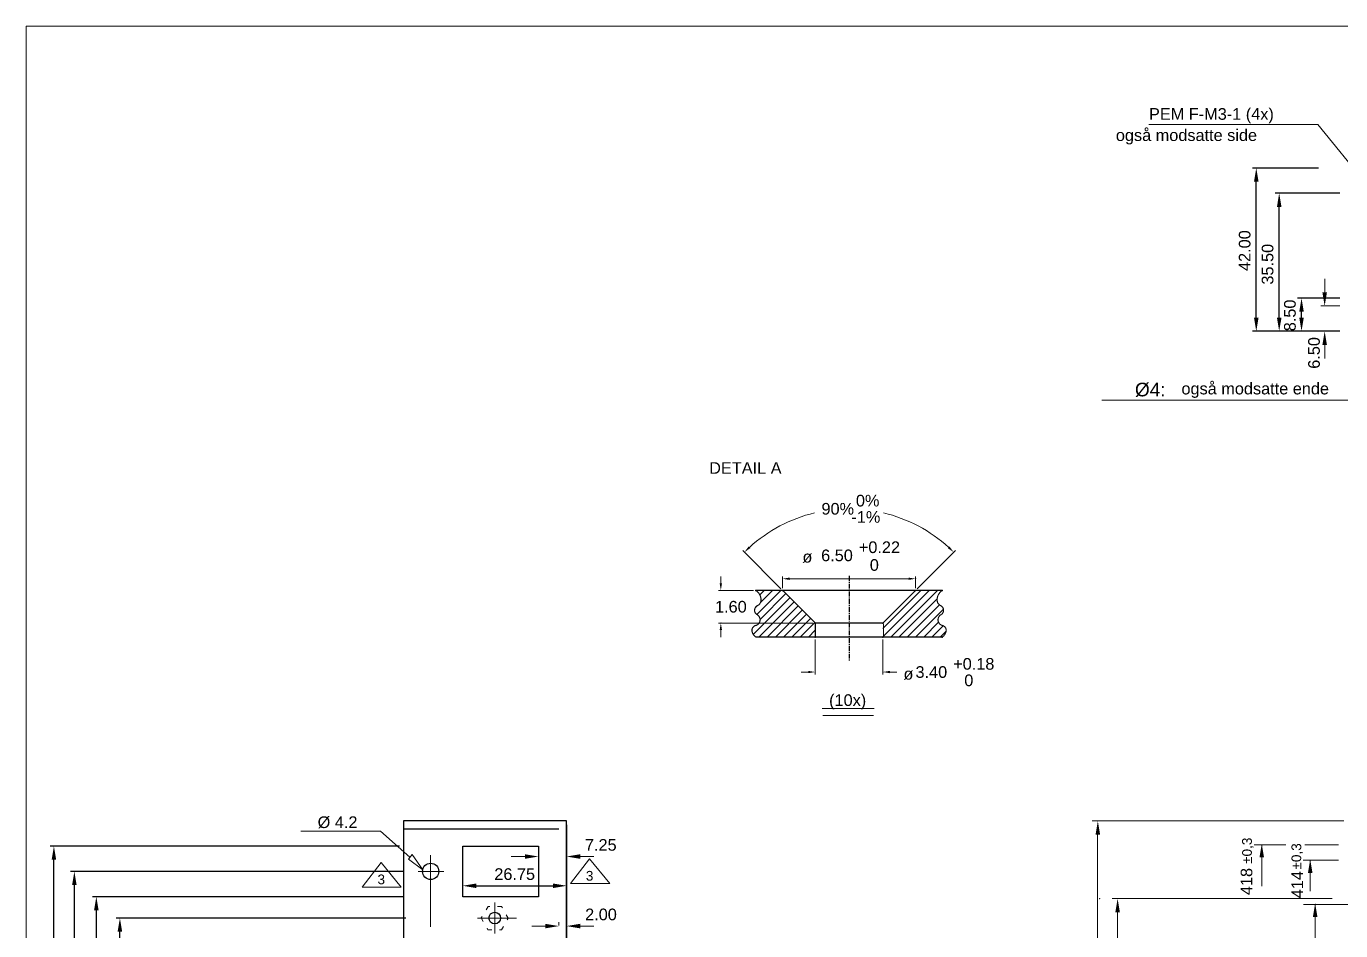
# Model space of a CAD drawing. Extents: x 20 to 965, y 10 to 705.
# Drawn here: x 20 to 358.3, y 472.3 to 705 of the extents above; entities that cross this region are included whole.
import ezdxf
from ezdxf.enums import TextEntityAlignment as Align

# ---------------------------------------------------------------- set-up
doc = ezdxf.new("R2010")
doc.units = 0
doc.header["$MEASUREMENT"] = 0
doc.linetypes.add('CENTER', pattern=[2, 1.25, -0.25, 0.25, -0.25])
doc.linetypes.add('SKJUL1', pattern=[3, 1, -2])
doc.layers.get('0').update_dxf_attribs({"linetype": 'CONTINUOUS'})
doc.layers.get('DEFPOINTS').update_dxf_attribs({"linetype": 'CONTINUOUS'})
for name, color, linetype, lineweight in [('DIM', 1, 'CONTINUOUS', 13), ('EMNE', 3, 'CONTINUOUS', 30), ('HOVED', 7, 'CONTINUOUS', 20)]:
    doc.layers.add(name, color=color, linetype=linetype, lineweight=lineweight)
doc.styles.get("Standard").update_dxf_attribs({"font": ''})
doc.styles.get('Standard').set_extended_font_data('Arial')
doc.dimstyles.get("Standard").update_dxf_attribs({"dimtxt": 0.18, "dimasz": 0.18, "dimexe": 0.18, "dimexo": 0.0625, "dimgap": 0.09, "dimtad": 0, "dimtih": 1, "dimtoh": 1, "dimdec": 4, "dimzin": 0, "dimdsep": 46, "dimtxsty": 'Standard', "dimcen": 0.09, "dimadec": 0, "dimazin": 0, "dimtfac": 1, "dimtdec": 4, "dimtofl": 0, "dimtmove": 0, "dimatfit": 3, "dimfxl": 0, "dimtolj": 1, "dimtzin": 0, "dimarcsym": 0})

# ---------------------------------------------------------------- blocks, each defined once
blk = doc.blocks.new('*D4')
at = {"color": 0, "linetype": 'ByBlock'}
for p, q in [((304.07, 690.18), (287.03, 690.18)), ((288.03, 651.68), (288.03, 686.68)), ((304.07, 648.18), (287.03, 648.18))]:
    blk.add_line(p, q, dxfattribs=at)
for points in [[(288.61, 686.68), (287.44, 686.68), (288.03, 690.18)], [(288.61, 651.68), (287.44, 651.68), (288.03, 648.18)]]:
    blk.add_solid(points, dxfattribs=at)
at = {"layer": 'DEFPOINTS', "color": 0, "linetype": 'ByBlock'}
for p in [(288.03, 690.18), (305.07, 690.18), (305.07, 648.18)]:
    blk.add_point(p, dxfattribs=at)
at = {"color": 0, "linetype": 'ByBlock'}
blk.add_text('42.00', height=3, rotation=90, dxfattribs=at).set_placement((286.53, 663.68))
blk = doc.blocks.new('*D6')
at = {"color": 0, "linetype": 'ByBlock'}
for p, q in [((304.07, 626.68), (293.22, 626.68)), ((294.22, 621.68), (294.22, 623.18)), ((304.07, 618.18), (293.22, 618.18))]:
    blk.add_line(p, q, dxfattribs=at)
for points in [[(294.8, 623.18), (293.63, 623.18), (294.22, 626.68)], [(294.8, 621.68), (293.63, 621.68), (294.22, 618.18)]]:
    blk.add_solid(points, dxfattribs=at)
at = {"layer": 'DEFPOINTS', "color": 0, "linetype": 'ByBlock'}
for p in [(294.22, 626.68), (305.07, 626.68), (305.07, 618.18)]:
    blk.add_point(p, dxfattribs=at)
at = {"color": 0, "linetype": 'ByBlock'}
blk.add_text('8.50', height=3, rotation=90, dxfattribs=at).set_placement((292.72, 618.18))
blk = doc.blocks.new('*D7')
at = {"color": 0, "linetype": 'ByBlock'}
for p, q in [((304.07, 653.68), (287.47, 653.68)), ((288.47, 621.68), (288.47, 650.18)), ((304.07, 618.18), (287.47, 618.18))]:
    blk.add_line(p, q, dxfattribs=at)
for points in [[(289.06, 650.18), (287.89, 650.18), (288.47, 653.68)], [(289.06, 621.68), (287.89, 621.68), (288.47, 618.18)]]:
    blk.add_solid(points, dxfattribs=at)
at = {"layer": 'DEFPOINTS', "color": 0, "linetype": 'ByBlock'}
for p in [(288.47, 653.68), (305.07, 653.68), (305.07, 618.18)]:
    blk.add_point(p, dxfattribs=at)
at = {"color": 0, "linetype": 'ByBlock'}
blk.add_text('35.50', height=3, rotation=90, dxfattribs=at).set_placement((286.97, 630.18))
blk = doc.blocks.new('*X1')
at = {"color": 0}
for p, q in [((20.45, 7.015), (22.435, 9)), ((20.45, 7.369), (22.081, 9)), ((20.789, 7), (22.789, 9)), ((21.142, 7), (22.779, 8.637)), ((21.496, 7), (22.877, 8.381)), ((21.849, 7), (23.048, 8.198)), ((22.203, 7), (22.839, 7.636)), ((22.556, 7), (23.04, 7.484)), ((22.91, 7), (23.164, 7.254))]:
    blk.add_line(p, q, dxfattribs=at)
blk = doc.blocks.new('*X0')
at = {"color": 0}
for p, q in [((14.892, 7.114), (16.464, 8.686)), ((15.006, 8.996), (15.01, 9)), ((15.041, 7.97), (16.071, 9)), ((15.132, 7), (16.641, 8.509)), ((15.172, 8.808), (15.364, 9)), ((15.183, 7.758), (16.287, 8.863)), ((15.201, 8.484), (15.718, 9)), ((14.975, 8.258), (15.061, 8.344)), ((15.485, 7), (16.818, 8.332)), ((15.839, 7), (16.994, 8.156)), ((16.192, 7), (17.171, 7.979)), ((16.546, 7), (17.348, 7.802)), ((16.899, 7), (17.525, 7.625)), ((17.253, 7), (17.55, 7.297))]:
    blk.add_line(p, q, dxfattribs=at)
blk = doc.blocks.new('*D68')
at = {"color": 0, "linetype": 'ByBlock'}
for p, q in [((155.07, 499.53), (155.07, 482.84)), ((128.32, 482.03), (128.32, 484.84)), ((131.82, 483.84), (151.57, 483.84))]:
    blk.add_line(p, q, dxfattribs=at)
for points in [[(131.82, 484.42), (131.82, 483.25), (128.32, 483.84)], [(151.57, 484.42), (151.57, 483.25), (155.07, 483.84)]]:
    blk.add_solid(points, dxfattribs=at)
at = {"layer": 'DEFPOINTS', "color": 0, "linetype": 'ByBlock'}
for p in [(155.07, 500.53), (155.07, 483.84), (128.32, 481.03)]:
    blk.add_point(p, dxfattribs=at)
at = {"color": 0, "linetype": 'ByBlock'}
blk.add_text('26.75', height=3, dxfattribs=at).set_placement((141.7, 486.84), align=Align.MIDDLE_CENTER)
blk = doc.blocks.new('*D69')
at = {"color": 0, "linetype": 'ByBlock'}
for p, q in [((155.07, 499.53), (155.07, 447.45)), ((136.58, 444.56), (136.58, 449.45)), ((140.08, 448.45), (151.57, 448.45))]:
    blk.add_line(p, q, dxfattribs=at)
for points in [[(140.08, 449.03), (140.08, 447.87), (136.58, 448.45)], [(151.57, 449.03), (151.57, 447.87), (155.07, 448.45)]]:
    blk.add_solid(points, dxfattribs=at)
at = {"layer": 'DEFPOINTS', "color": 0, "linetype": 'ByBlock'}
for p in [(155.07, 500.53), (155.07, 448.45), (136.58, 443.56)]:
    blk.add_point(p, dxfattribs=at)
at = {"color": 0, "linetype": 'ByBlock'}
blk.add_text('18.50', height=3, dxfattribs=at).set_placement((145.82, 451.45), align=Align.MIDDLE_CENTER)
blk = doc.blocks.new('*D73')
at = {"color": 0, "linetype": 'ByBlock'}
for p, q in [((112.07, 475.53), (37.48, 475.53)), ((38.48, 80.03), (38.48, 472.03)), ((112.07, 76.53), (37.48, 76.53))]:
    blk.add_line(p, q, dxfattribs=at)
for points in [[(37.89, 472.03), (39.06, 472.03), (38.48, 475.53)], [(37.89, 80.03), (39.06, 80.03), (38.48, 76.53)]]:
    blk.add_solid(points, dxfattribs=at)
at = {"layer": 'DEFPOINTS', "color": 0, "linetype": 'ByBlock'}
for p in [(38.48, 475.53), (113.07, 475.53), (113.07, 76.53)]:
    blk.add_point(p, dxfattribs=at)
at = {"color": 0, "linetype": 'ByBlock'}
blk.add_text('399.00', height=3, rotation=90, dxfattribs=at).set_placement((35.48, 276.03), align=Align.MIDDLE_CENTER)
blk = doc.blocks.new('*D74')
at = {"color": 0, "linetype": 'ByBlock'}
for p, q in [((112.07, 481.03), (32.22, 481.03)), ((33.22, 80.03), (33.22, 477.53)), ((112.07, 76.53), (32.22, 76.53))]:
    blk.add_line(p, q, dxfattribs=at)
for points in [[(32.64, 477.53), (33.8, 477.53), (33.22, 481.03)], [(32.64, 80.03), (33.8, 80.03), (33.22, 76.53)]]:
    blk.add_solid(points, dxfattribs=at)
at = {"layer": 'DEFPOINTS', "color": 0, "linetype": 'ByBlock'}
for p in [(33.22, 481.03), (113.07, 481.03), (113.07, 76.53)]:
    blk.add_point(p, dxfattribs=at)
at = {"color": 0, "linetype": 'ByBlock'}
blk.add_text('404.50', height=3, rotation=90, dxfattribs=at).set_placement((30.22, 278.78), align=Align.MIDDLE_CENTER)
blk = doc.blocks.new('*D75')
at = {"color": 0, "linetype": 'ByBlock'}
for p, q in [((112.07, 487.53), (26.56, 487.53)), ((27.56, 80.03), (27.56, 484.03)), ((112.07, 76.53), (26.56, 76.53))]:
    blk.add_line(p, q, dxfattribs=at)
for points in [[(26.98, 484.03), (28.14, 484.03), (27.56, 487.53)], [(26.98, 80.03), (28.14, 80.03), (27.56, 76.53)]]:
    blk.add_solid(points, dxfattribs=at)
at = {"layer": 'DEFPOINTS', "color": 0, "linetype": 'ByBlock'}
for p in [(27.56, 487.53), (113.07, 487.53), (113.07, 76.53)]:
    blk.add_point(p, dxfattribs=at)
at = {"color": 0, "linetype": 'ByBlock'}
blk.add_text('411.00', height=3, rotation=90, dxfattribs=at).set_placement((24.56, 282.03), align=Align.MIDDLE_CENTER)
blk = doc.blocks.new('*D76')
at = {"color": 0, "linetype": 'ByBlock'}
for p, q in [((112.07, 494.03), (22.11, 494.03)), ((23.11, 80.03), (23.11, 490.53)), ((112.07, 76.53), (22.11, 76.53))]:
    blk.add_line(p, q, dxfattribs=at)
for points in [[(22.53, 490.53), (23.7, 490.53), (23.11, 494.03)], [(22.53, 80.03), (23.7, 80.03), (23.11, 76.53)]]:
    blk.add_solid(points, dxfattribs=at)
at = {"layer": 'DEFPOINTS', "color": 0, "linetype": 'ByBlock'}
for p in [(23.11, 494.03), (113.07, 494.03), (113.07, 76.53)]:
    blk.add_point(p, dxfattribs=at)
at = {"color": 0, "linetype": 'ByBlock'}
blk.add_text('417.50', height=3, rotation=90, dxfattribs=at).set_placement((20.11, 285.28), align=Align.MIDDLE_CENTER)

msp = doc.modelspace()

# ---------------------------------------------------------------- linework, layer by layer
at = {"layer": 'DEFPOINTS', "color": 0, "linetype": 'ByBlock'}
for p in [(159.07282, 499.52671), (159.07282, 499.52671), (151.82412, 494.02671)]:
    msp.add_point(p, dxfattribs=at)
at = {"layer": 'DIM'}
for p, q in [((352.41858, 679.71428), (308.89858, 679.71428)), ((364.81858, 664.47428), (352.41858, 679.71428)), ((371.14412, 608.79671), (296.81412, 608.79671)), ((224.82024, 529.43343), (238.24956, 529.43343)), ((224.98604, 527.61038), (238.08377, 527.61038)), ((111.17205, 497.86603), (90.62376, 497.86603)), ((118.69677, 491.21205), (111.17205, 497.86603)), ((344.16507, 494.40135), (335.9861, 494.40135)), ((337.97753, 494.23529), (337.97753, 483.77351)), ((357.72585, 494.40135), (349.06181, 494.40135)), ((119.33186, 491.91281), (118.41274, 490.71133)), ((118.41274, 490.71133), (122.08922, 487.95501)), ((122.08922, 487.95501), (119.33186, 491.91281)), ((124.0766, 482.52987), (124.0766, 491.7014)), ((164.9786, 490.73255), (160.03823, 484.41586)), ((170.14876, 484.41586), (164.9786, 490.73255)), ((111.35127, 489.80829), (106.41089, 483.4916)), ((116.52142, 483.4916), (111.35127, 489.80829)), ((120.8266, 487.52987), (127.46322, 487.52987)), ((357.72585, 490.41591), (348.59847, 490.41591)), ((350.42395, 490.41591), (350.42395, 482.44503)), ((160.03823, 484.41586), (170.14876, 484.41586)), ((106.41089, 483.4916), (116.52142, 483.4916)), ((124.0766, 482.52987), (124.0766, 473.27222)), ((358.07412, 479.04671), (348.76442, 479.04671)), ((351.75156, 478.95777), (351.75156, 453.88271))]:
    msp.add_line(p, q, dxfattribs=at)
at = {"layer": 'DIM', "linetype": 'ByBlock'}
for p, q in [((354.17412, 636.52671), (354.17412, 640.02671)), ((358.07412, 633.02671), (353.17412, 633.02671)), ((358.07412, 626.52671), (351.02756, 626.52671)), ((358.07412, 626.52671), (353.17412, 626.52671)), ((354.17412, 623.02671), (354.17412, 619.52671)), ((204.39825, 570.10462), (214.23902, 560.26385)), ((259.12832, 570.10462), (249.28755, 560.26385)), ((198.76328, 561.63958), (198.76328, 563.43958)), ((214.66328, 560.43958), (214.66328, 563.43958)), ((216.46328, 562.83958), (247.06328, 562.83958)), ((248.86328, 560.43958), (248.86328, 563.43958)), ((207.16328, 559.83958), (198.16328, 559.83958)), ((222.46328, 551.43958), (198.16328, 551.43958)), ((198.76328, 549.63958), (198.76328, 547.83958)), ((223.06328, 547.23958), (223.06328, 538.23958)), ((240.46328, 547.23958), (240.46328, 538.23958)), ((221.26328, 538.83958), (219.46328, 538.83958)), ((242.26328, 538.83958), (244.06328, 538.83958)), ((356.11412, 480.52671), (299.4766, 480.52671)), ((300.82246, 80.02671), (300.82246, 477.02671))]:
    msp.add_line(p, q, dxfattribs=at)
at = {"layer": 'DIM', "color": 1, "linetype": 'ByBlock'}
for p, q in [((359.07412, 500.52671), (294.29889, 500.52671)), ((295.70047, 80.02671), (295.70047, 497.02671)), ((148.32412, 491.36131), (144.82412, 491.36131)), ((151.82412, 493.02671), (151.82412, 490.36131)), ((162.57282, 491.36131), (166.07282, 491.36131)), ((157.07412, 473.58301), (157.07412, 474.46284)), ((159.07412, 473.58301), (159.07412, 474.46284)), ((153.57412, 473.46284), (150.07412, 473.46284)), ((162.57412, 473.46284), (166.07412, 473.46284))]:
    msp.add_line(p, q, dxfattribs=at)
at = {"layer": 'DIM', "color": 1, "linetype": 'Continuous'}
for p, q in [((140.57596, 479.56306), (140.57596, 471.51305)), ((146.17397, 475.52781), (136.12072, 475.52781))]:
    msp.add_line(p, q, dxfattribs=at)
at = {"layer": 'DIM', "color": 1}
msp.add_line((358.07412, 479.04671), (415.94412, 479.04671), dxfattribs=at)
at = {"layer": 'DIM', "color": 1, "linetype": 'SKJUL1'}
msp.add_lwpolyline([(138.82461, 472.53774), (142.28868, 472.52232), (144.03407, 475.51458), (142.31539, 478.52226), (138.85132, 478.53768), (137.10593, 475.54542)], close=True, dxfattribs=at)
at = {"layer": 'DIM', "linetype": 'ByBlock'}
for start, end in [(103.447089, 132.292861), (47.707139, 76.552911)]:
    msp.add_arc((231.76328, 542.73958), 38.1, start, end, dxfattribs=at)
for p in [(248.86328, 562.83958), (198.76328, 551.43958), (240.46328, 538.83958), (296.23562, 480.52671)]:
    msp.add_point(p, dxfattribs=at)
at = {"layer": 'DIM', "color": 1, "linetype": 'ByBlock'}
for p in [(159.07412, 473.46284), (159.07412, 472.58301)]:
    msp.add_point(p, dxfattribs=at)
at = {"layer": 'DIM', "linetype": 'ByBlock'}
for points in [[(354.75745, 636.52671), (353.59079, 636.52671), (354.17412, 633.02671)], [(354.75745, 623.02671), (353.59079, 623.02671), (354.17412, 626.52671)], [(206.33208, 570.70564), (205.91796, 571.13981), (204.82251, 569.68035)], [(257.19449, 570.70564), (257.60861, 571.13981), (258.70405, 569.68035)], [(199.06328, 561.63958), (198.46328, 561.63958), (198.76328, 559.83958)], [(216.46328, 562.53958), (216.46328, 563.13958), (214.66328, 562.83958)], [(247.06328, 562.53958), (247.06328, 563.13958), (248.86328, 562.83958)], [(199.06328, 549.63958), (198.46328, 549.63958), (198.76328, 551.43958)], [(221.26328, 538.53958), (221.26328, 539.13958), (223.06328, 538.83958)], [(242.26328, 538.53958), (242.26328, 539.13958), (240.46328, 538.83958)], [(338.5612, 491.13377), (337.39453, 491.13377), (337.97787, 494.63377)], [(351.03551, 487.1319), (349.86884, 487.1319), (350.45218, 490.6319)], [(301.46561, 477.02671), (300.29895, 477.02671), (300.88228, 480.52671)], [(352.31195, 475.82226), (351.14529, 475.82226), (351.72862, 479.32226)]]:
    msp.add_solid(points, dxfattribs=at)
at = {"layer": 'DIM', "color": 1, "linetype": 'ByBlock'}
for points in [[(296.3738, 497.02671), (295.20713, 497.02671), (295.79046, 500.52671)], [(148.32412, 491.94464), (148.32412, 490.77798), (151.82412, 491.36131)], [(162.57282, 491.94464), (162.57282, 490.77798), (159.07282, 491.36131)], [(153.57412, 474.04618), (153.57412, 472.87951), (157.07412, 473.46284)], [(162.57412, 474.04618), (162.57412, 472.87951), (159.07412, 473.46284)]]:
    msp.add_solid(points, dxfattribs=at)
at = {"layer": 'EMNE'}
for p, q in [((159.07282, 500.52671), (117.07282, 500.52671)), ((117.07282, 498.52671), (157.07282, 498.52671)), ((117.07412, 500.52671), (117.07412, 76.52671)), ((159.07282, 76.52671), (159.07282, 500.52671)), ((132.32412, 481.02671), (132.32412, 494.02671)), ((132.32412, 494.02671), (151.82412, 494.02671)), ((151.82412, 494.02671), (151.82412, 481.02671)), ((151.82412, 481.02671), (132.32412, 481.02671))]:
    msp.add_line(p, q, dxfattribs=at)
at = {"layer": 'EMNE', "color": 3, "linetype": 'CENTER'}
msp.add_lwpolyline([(231.76328, 563.5497), (231.76328, 541.83958)], dxfattribs=at)
at = {"layer": 'EMNE', "const_width": 0.3}
for points in [[(207.76328, 559.83958, -0.134794699), (208.81696, 558.65232, -0.142146428), (209.08029, 557.16717, -0.260811966), (208.21292, 555.94493, 0.281141839), (207.44393, 554.76941, 0.276874424), (208.09417, 553.60435, -0.251153011), (208.86211, 552.37165, -0.360663199), (207.7346, 550.81636, 0.399306398), (206.78939, 549.30785, 0.096696263), (207.11945, 548.51141, 0.089469156), (207.76328, 547.83958)], [(255.76328, 559.83958, 0.134794699), (254.7096, 558.65232, 0.142146428), (254.44628, 557.16717, 0.260811966), (255.31365, 555.94493, -0.281141839), (256.08263, 554.76941, -0.276874424), (255.43239, 553.60435, 0.251153011), (254.66446, 552.37165, 0.360663199), (255.79196, 550.81636, -0.399306398), (256.73717, 549.30785, -0.096696263), (256.40712, 548.51141, -0.089469156), (255.76328, 547.83958)]]:
    msp.add_lwpolyline(points, format="xyb", dxfattribs=at)
for points in [[(207.76328, 559.83958), (255.76328, 559.83958)], [(223.06328, 551.43958), (214.66328, 559.83958)], [(240.46328, 551.43958), (248.86328, 559.83958)], [(223.06328, 551.43958), (240.46328, 551.43958)], [(223.06328, 551.43958), (223.06328, 547.83958)], [(240.6148, 551.28807), (240.6148, 547.68807)], [(207.76328, 547.83958), (255.76328, 547.83958)]]:
    msp.add_lwpolyline(points, dxfattribs=at)
at = {"layer": 'EMNE'}
msp.add_circle((124.0766, 487.52987), 2.1, dxfattribs=at)
at = {"layer": 'EMNE', "linetype": 'Continuous'}
msp.add_circle((140.57, 475.53), 1.5, dxfattribs=at)
at = {"layer": 'EMNE', "linetype": 'ByBlock'}
for p in [(207.76328, 559.83958), (214.66328, 559.83958), (214.66328, 559.83958), (248.86328, 559.83958), (248.86328, 559.83958), (255.76328, 559.83958), (223.06328, 551.43958), (223.06328, 551.43958), (240.46328, 551.43958), (223.06328, 547.83958), (240.46328, 547.83958), (255.76328, 547.83958)]:
    msp.add_point(p, dxfattribs=at)
at = {"layer": 'HOVED'}
for p, q in [((965, 705), (20, 705)), ((20, 705), (20, 10))]:
    msp.add_line(p, q, dxfattribs=at)

# ---------------------------------------------------------------- block references
at = {"layer": 'EMNE', "color": 3, "xscale": 6, "yscale": 6, "zscale": 6}
for name in ['*X0', '*X1']:
    msp.add_blockref(name, (117.76328, 505.83958), dxfattribs=at)

# ---------------------------------------------------------------- texts
at = {"layer": 'DIM'}
for s, height, p in [('PEM F-M3-1 (4x)', 3, (308.96139, 680.94016)), ('også modsatte side', 3, (300.43412, 675.48671)), ('Ø4:', 3.5, (305.34412, 609.77671)), ('også modsatte ende', 3, (317.31412, 610.27671)), ('ø', 3, (219.76276, 567.00899)), ('0', 3, (237.10044, 564.88869)), ('ø', 3, (245.76241, 536.88193)), ('0', 3, (261.41623, 535.20103)), ('(10x)', 3, (226.62798, 530.10762)), ('Ø 4.2', 3, (94.98613, 498.69332)), ('3', 2.5, (164.0209, 485.15556)), ('3', 2.5, (110.39356, 484.2313))]:
    msp.add_text(s, height=height, dxfattribs=at).set_placement(p)
at = {"layer": 'DIM', "linetype": 'ByBlock'}
msp.add_text('6.50', height=3, rotation=90, dxfattribs=at).set_placement((352.92412, 616.87505))
for s, p in [('90%', (224.66328, 579.33958)), (' 0%', (232.36328, 581.43958)), ('-1%', (232.36328, 577.23958)), ('+0.22', (234.2773, 569.45493)), ('6.50', (224.5773, 567.35493)), ('1.60', (197.26328, 554.13958)), ('+0.18', (258.56328, 539.43958)), ('3.40', (248.86328, 537.33958))]:
    msp.add_text(s, height=3, dxfattribs=at).set_placement(p)
at = {"layer": 'DIM', "color": 1, "linetype": 'ByBlock'}
for s, p in [('7.25', (167.86465, 494.36131)), ('2.00', (167.91414, 476.46284))]:
    msp.add_text(s, height=3, dxfattribs=at).set_placement(p, align=Align.MIDDLE_CENTER)
at = {"layer": 'DIM'}
for s, height, p in [('±0,3', 2.5, (335.43034, 489.46089)), ('±0,3', 2.5, (348.1354, 488.00565)), ('418', 3, (335.55754, 481.43151)), ('414', 3, (348.63417, 480.62667))]:
    msp.add_text(s, height=height, rotation=90, dxfattribs=at).set_placement(p)
at = {"layer": 'EMNE'}
msp.add_text('DETAIL A', height=3, dxfattribs=at).set_placement((195.76328, 589.83958))

# ---------------------------------------------------------------- dimensions: what is measured, and where the dimension line sits
at = {"layer": 'DIM', "linetype": 'Continuous'}
dim = msp.add_linear_dim(base=(336.5699, 668.52671), p1=(353.61646, 626.52671), p2=(353.61646, 668.52671), angle=90, dimstyle='Standard', dxfattribs=at)
dim.commit()
dim.dimension.update_dxf_attribs({"geometry": '*D4', "text_midpoint": (333.5699, 647.52671), "insert": (48.54234, -21.65)})
at = {"layer": 'DIM'}
for base, p1, p2, picture, middle, set_off in [((342.47266, 662.03), (359.07, 626.53), (359.07, 662.03), '*D7', (339.47266, 644.28), (54, 8.35)), ((348.2172, 635.03), (359.07, 626.53), (359.07, 635.03), '*D6', (345.2172, 630.78), (54, 8.35)), ((27.11227, 494.02671), (117.07412, 76.52671), (117.07412, 494.02671), '*D76', (24.11227, 285.27671), (4, 0)), ((32.36823, 487.52671), (117.88273, 76.52671), (117.88273, 487.52671), '*D75', (29.36823, 282.02671), (4.80861, 0)), ((38.0285, 481.02671), (117.88273, 76.52671), (117.88273, 481.02671), '*D74', (35.0285, 278.77671), (4.80861, 0)), ((44.09308, 475.52671), (118.69134, 76.52671), (118.69134, 475.52671), '*D73', (41.09308, 276.02671), (5.61722, 0))]:
    dim = msp.add_linear_dim(base=base, p1=p1, p2=p2, angle=90, dimstyle='Standard', dxfattribs=at)
    dim.commit()
    dim.dimension.update_dxf_attribs({"geometry": picture, "text_midpoint": middle, "insert": set_off})
for base, p1, picture, middle in [((159.07282, 483.83519), (132.32412, 481.02671), '*D68', (145.69847, 486.83519)), ((159.07282, 448.44924), (140.57596, 443.56306), '*D69', (149.82439, 451.44924))]:
    dim = msp.add_linear_dim(base=base, p1=p1, p2=(159.07282, 500.52671), dimstyle='Standard', dxfattribs=at)
    dim.commit()
    dim.dimension.update_dxf_attribs({"geometry": picture, "text_midpoint": middle, "insert": (4, 0)})

doc.saveas('drawing.dxf')
